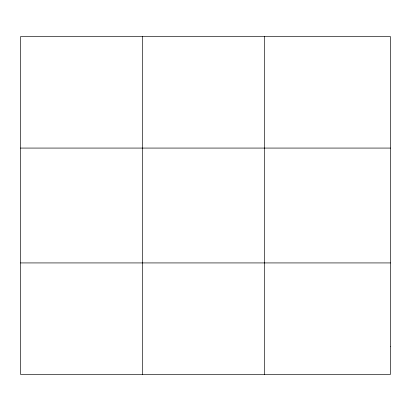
<?xml version="1.0" encoding="UTF-8"?>
<svg xmlns="http://www.w3.org/2000/svg" width="411" height="411" viewBox="0 0 411 411"><rect width="100%" height="100%" fill="white"/><g stroke="black" fill="none" stroke-linecap="round" stroke-linejoin="round"><path stroke-width="0.62" d="M142.617 36.6L142.617 374.4M264.684 36.6L264.684 374.4M20.55 148.073L390.45 148.073M20.55 262.927L390.45 262.927M390.45 346.53L390.45 374.4L20.55 374.4L20.55 36.6L390.45 36.6L390.45 346.53"/></g></svg>
